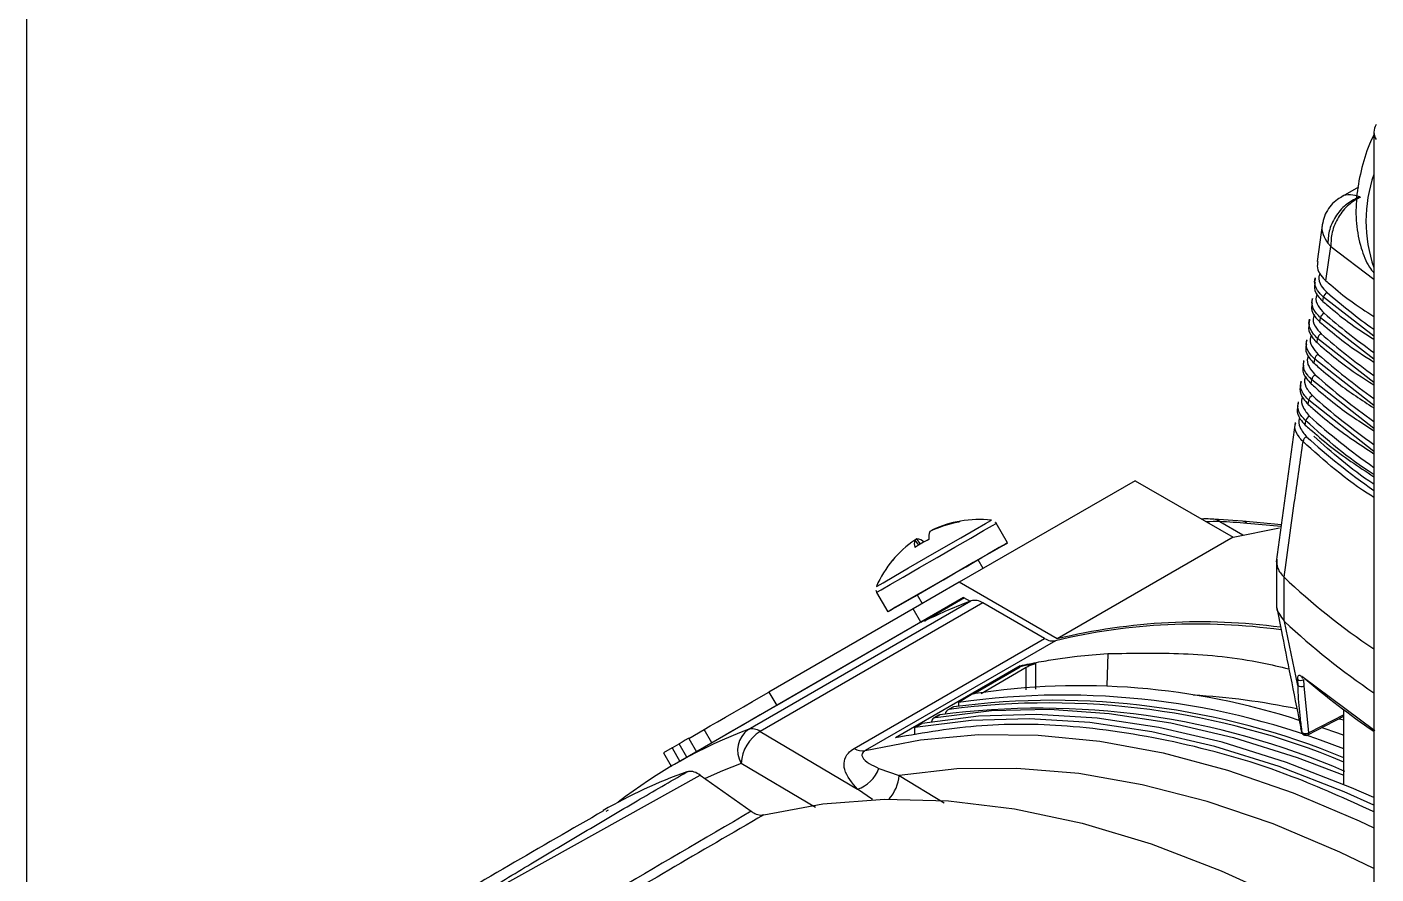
# Model space of a CAD drawing. Extents: x 8 to 113, y 0 to 87.
# Drawn here: x 15.328 to 18.473, y 10.894 to 12.869 of the extents above; entities that cross this region are included whole.
import ezdxf

# ---------------------------------------------------------------- set-up
doc = ezdxf.new("R2010")
doc.units = 0
doc.header["$MEASUREMENT"] = 0
doc.layers.add('OBJECT', color=7, linetype='CONTINUOUS')

msp = doc.modelspace()

# ---------------------------------------------------------------- linework, layer by layer
at = {"layer": 'OBJECT'}
for p, q in [((15.3279, 10.3797), (15.3279, 15.9252)), ((18.468, 12.6239), (18.468, 7.4429)), ((18.4319, 12.4955), (18.3905, 12.4716)), ((18.3484, 12.4121), (18.3359, 12.322)), ((18.3608, 12.3648), (18.3677, 12.3569)), ((18.3562, 12.2771), (18.3677, 12.3569)), ((18.3677, 12.3569), (18.468, 12.2807)), ((18.3307, 12.2841), (18.3293, 12.2737)), ((18.324, 12.2358), (18.3226, 12.2254)), ((18.3493, 12.229), (18.3507, 12.2389)), ((18.468, 12.1479), (18.3507, 12.2389)), ((18.3174, 12.1875), (18.316, 12.1772)), ((18.3424, 12.181), (18.3438, 12.1908)), ((18.468, 12.0942), (18.3438, 12.1908)), ((18.3356, 12.133), (18.337, 12.1427)), ((18.468, 12.0404), (18.337, 12.1427)), ((18.3109, 12.1393), (18.3095, 12.129)), ((18.3043, 12.0911), (18.303, 12.0808)), ((18.3287, 12.0849), (18.3301, 12.0947)), ((18.468, 11.9867), (18.3301, 12.0947)), ((18.3219, 12.0369), (18.3233, 12.0466)), ((18.468, 11.9329), (18.3233, 12.0466)), ((18.2978, 12.0429), (18.2964, 12.0326)), ((18.2913, 11.9947), (18.2899, 11.9844)), ((18.3151, 11.9889), (18.3165, 11.9986)), ((18.468, 11.8791), (18.3165, 11.9986)), ((18.2847, 11.9464), (18.2406, 11.6215)), ((18.3083, 11.9409), (18.3097, 11.9506)), ((17.9112, 11.811), (17.5011, 11.5743)), ((17.9112, 11.811), (18.1398, 11.6791)), ((17.614, 11.6664), (17.5878, 11.7117)), ((18.1616, 11.7168), (18.0947, 11.7212)), ((18.1086, 11.716), (18.1629, 11.6847)), ((18.1398, 11.6791), (18.2481, 11.7015)), ((18.2524, 11.7079), (18.1615, 11.7167)), ((18.2518, 11.7039), (18.1725, 11.7115)), ((17.3979, 11.6726), (17.4065, 11.6607)), ((17.4028, 11.6755), (17.3982, 11.6722)), ((17.411, 11.6634), (17.4028, 11.6755)), ((17.4377, 11.6956), (17.4379, 11.6952)), ((18.1398, 11.6791), (17.7297, 11.4423)), ((17.5572, 11.6067), (17.5455, 11.6269)), ((18.2411, 11.6224), (18.2411, 11.5219)), ((17.4939, 11.5971), (17.4847, 11.5917)), ((18.2586, 11.5861), (18.2587, 11.586)), ((18.2586, 11.4844), (18.2586, 11.5861)), ((17.3089, 11.5507), (17.3351, 11.5054)), ((17.5011, 11.5743), (17.3937, 11.5122)), ((17.4035, 11.5449), (17.4152, 11.5247)), ((17.7297, 11.4423), (17.5011, 11.5743)), ((17.5111, 11.5384), (16.8372, 11.1494)), ((17.0095, 11.231), (17.5285, 11.5306)), ((17.5564, 11.5261), (17.0375, 11.2265)), ((17.3937, 11.5122), (17.0578, 11.3183)), ((17.4117, 11.481), (17.3937, 11.5122)), ((17.4117, 11.481), (17.5117, 11.5388)), ((17.5135, 11.5377), (17.4243, 11.4862)), ((17.5117, 11.5388), (17.5269, 11.53)), ((17.7003, 11.4431), (17.5564, 11.5261)), ((17.4117, 11.481), (17.0758, 11.2871)), ((18.26, 11.4826), (18.2586, 11.4844)), ((18.2905, 11.3335), (18.26, 11.4826)), ((17.2565, 11.1869), (17.7003, 11.4431)), ((17.7258, 11.4379), (17.2821, 11.1817)), ((17.8476, 11.4078), (17.8459, 11.333)), ((17.6438, 11.3795), (17.3527, 11.2115)), ((17.5344, 11.3138), (17.6438, 11.3772)), ((17.5524, 11.3152), (17.6578, 11.3763)), ((17.6438, 11.3795), (17.6438, 11.3772)), ((17.6578, 11.3235), (17.6578, 11.3763)), ((18.47, 11.2282), (18.2999, 11.3544)), ((18.2898, 11.3479), (18.2905, 11.3335)), ((18.3056, 11.3327), (18.3049, 11.3472)), ((18.3166, 11.2231), (18.3056, 11.3327)), ((17.0578, 11.3183), (17.0758, 11.2871)), ((17.5335, 11.3138), (17.4996, 11.2942)), ((17.4996, 11.2942), (17.4996, 11.2855)), ((17.4528, 11.2641), (17.4423, 11.258)), ((17.4563, 11.2653), (17.4457, 11.2592)), ((17.4846, 11.2824), (17.474, 11.2763)), ((17.488, 11.2836), (17.4775, 11.2775)), ((18.3145, 11.2185), (18.3977, 11.2617)), ((18.3977, 11.2652), (18.3166, 11.2231)), ((18.3977, 11.103), (18.3977, 11.2771)), ((16.8706, 11.2103), (16.9069, 11.2312)), ((16.9249, 11.2), (16.9069, 11.2312)), ((17.3979, 11.2355), (17.4149, 11.2453)), ((17.3979, 11.2208), (17.3979, 11.2355)), ((18.3003, 11.2249), (18.2977, 11.2348)), ((18.3869, 11.2561), (18.3977, 11.2532)), ((16.8319, 11.1879), (16.8481, 11.1973)), ((16.8661, 11.1661), (16.8481, 11.1973)), ((16.8706, 11.2103), (16.8886, 11.1791)), ((17.0375, 11.2265), (17.2641, 11.0916)), ((18.3003, 11.2249), (18.3006, 11.2237)), ((16.8319, 11.1879), (16.812, 11.1764)), ((16.812, 11.1764), (16.83, 11.1452)), ((16.8319, 11.1879), (16.8499, 11.1567)), ((17.1662, 11.0489), (16.9929, 11.152)), ((17.3142, 11.1404), (17.3613, 11.1239)), ((16.2618, 10.771), (16.8977, 11.1244)), ((16.8977, 11.1244), (17.0163, 11.0403)), ((17.3613, 11.1239), (17.4664, 11.0597)), ((17.2995, 11.0675), (17.2641, 11.0916)), ((16.683, 11.0431), (16.6776, 11.0394))]:
    msp.add_line(p, q, dxfattribs=at)
at = {"layer": 'OBJECT', "flags": 128}
for points in [[(17.3082, 11.5643), (17.3102, 11.5655), (17.3239, 11.5733), (17.3492, 11.5879), (17.3835, 11.6078), (17.4236, 11.6309), (17.4656, 11.6552), (17.5053, 11.6781), (17.5388, 11.6974), (17.5628, 11.7113), (17.5751, 11.7184), (17.5764, 11.7191)], [(17.3089, 11.5507), (17.3094, 11.551), (17.3191, 11.5566), (17.3402, 11.5688), (17.371, 11.5865), (17.4086, 11.6083), (17.4498, 11.632), (17.4908, 11.6557), (17.5281, 11.6772), (17.5582, 11.6947), (17.5787, 11.7064), (17.5875, 11.7116), (17.5878, 11.7117)], [(17.4254, 11.6714), (17.4279, 11.673), (17.4308, 11.6748)], [(17.4644, 11.5801), (17.4524, 11.5731), (17.4128, 11.5503), (17.3787, 11.5306), (17.3531, 11.5158), (17.3383, 11.5072), (17.3356, 11.5057), (17.3453, 11.5113), (17.3664, 11.5235), (17.3971, 11.5412), (17.4348, 11.563), (17.4759, 11.5867), (17.517, 11.6104), (17.5542, 11.6319), (17.5844, 11.6493), (17.6048, 11.6611), (17.6137, 11.6662), (17.6102, 11.6642), (17.5946, 11.6552), (17.5684, 11.6401), (17.5338, 11.6201), (17.4939, 11.5971), (17.4939, 11.5971)], [(17.4035, 11.5449), (17.4058, 11.5462), (17.4178, 11.5532), (17.4385, 11.5651), (17.4646, 11.5802), (17.4923, 11.5962), (17.5173, 11.6106), (17.5357, 11.6212), (17.5449, 11.6265), (17.5455, 11.6269)], [(17.6792, 11.3847), (17.6792, 11.3595), (17.6792, 11.3251)], [(16.9069, 11.2312), (16.9208, 11.2392), (16.9375, 11.2489), (16.9565, 11.2598), (16.977, 11.2717), (16.9981, 11.2839), (17.0192, 11.296), (17.0393, 11.3077), (17.0578, 11.3183)], [(17.0758, 11.2871), (17.0573, 11.2765), (17.0372, 11.2649), (17.0161, 11.2527), (16.995, 11.2405), (16.9745, 11.2287), (16.9555, 11.2177), (16.9394, 11.2084)], [(18.468, 11.0724), (18.4162, 11.0952), (18.2644, 11.1544), (18.1145, 11.2012), (17.9671, 11.2355), (17.8228, 11.2571), (17.6823, 11.2659), (17.5462, 11.262), (17.4149, 11.2453)], [(17.4457, 11.2592), (17.5763, 11.2749), (17.7116, 11.278), (17.8512, 11.2686), (17.9944, 11.2465), (18.1406, 11.2121), (18.2894, 11.1653), (18.3977, 11.1241)], [(17.4528, 11.2641), (17.4542, 11.2647), (17.4563, 11.2653)], [(17.4846, 11.2824), (17.4859, 11.283), (17.488, 11.2836)], [(18.468, 11.0549), (18.3992, 11.0854), (18.2474, 11.1446), (18.0975, 11.1914), (17.9501, 11.2257), (17.8059, 11.2473), (17.6654, 11.2561), (17.5292, 11.2522), (17.3979, 11.2355)], [(18.3468, 11.2353), (18.383, 11.2229), (18.3977, 11.2177)], [(16.8706, 11.2103), (16.8698, 11.2098), (16.8627, 11.2057), (16.8551, 11.2013), (16.8481, 11.1973)], [(17.2821, 11.1817), (17.4114, 11.2069), (17.5462, 11.2191), (17.6857, 11.2181), (17.8295, 11.204), (17.9769, 11.1767), (18.1272, 11.1365), (18.2798, 11.0835), (18.4341, 11.0179), (18.468, 11.0019)], [(18.3166, 11.2231), (18.3145, 11.2219), (18.3121, 11.2211), (18.3095, 11.2207), (18.307, 11.2207), (18.3047, 11.2213), (18.3027, 11.2222), (18.3012, 11.2234), (18.3003, 11.2249)], [(16.8315, 11.1461), (16.8301, 11.1453), (16.8311, 11.1459)], [(16.9929, 11.152), (16.9496, 11.1347), (16.909, 11.1165)], [(18.468, 10.9071), (18.3886, 10.9452), (18.2331, 11.0107), (18.0794, 11.0632), (17.9282, 11.1023), (17.7801, 11.1281), (17.6359, 11.1403), (17.496, 11.1389), (17.3613, 11.1239)], [(17.0458, 11.0321), (17.1836, 11.0579), (17.3275, 11.0689), (17.4766, 11.065), (17.6304, 11.0462), (17.788, 11.0126), (17.9488, 10.9644), (18.1118, 10.9018), (18.2302, 10.848)]]:
    msp.add_lwpolyline(points, dxfattribs=at)
at = {"layer": 'OBJECT'}
for centre, radius, start, end in [((18.5001, 12.6239), 0.032, 147.2705, 212.7295), ((18.7795, 12.4165), 0.3299, 160.7781, 199.2219), ((18.3641, 12.2374), 0.0134, 112.4129, 173.5946), ((18.3572, 12.1893), 0.0134, 112.2366, 173.5618), ((18.3503, 12.1412), 0.0134, 112.0607, 173.529), ((18.3434, 12.0932), 0.0133, 111.8858, 173.4968), ((18.3365, 12.0451), 0.0133, 111.7122, 173.4638), ((18.3297, 11.9971), 0.0133, 111.5385, 173.4318), ((18.3229, 11.9491), 0.0133, 111.3654, 173.4), ((18.3161, 11.901), 0.0132, 111.1943, 173.3671), ((17.545, 11.4577), 0.2605, 99.8799, 115.5138), ((17.5483, 11.4641), 0.2565, 99.7351, 115.5302), ((17.5055, 11.7106), 0.00636, 95.3664, 144.5795), ((17.5482, 11.4583), 0.2624, 83.8332, 99.6554), ((18.0931, 11.6968), 0.0246, 50.8912, 86.6944), ((18.1594, 11.6983), 0.0185, 45.2176, 83.4247), ((17.5431, 11.4611), 0.2566, 124.4718, 140.2652), ((17.423, 11.6644), 0.0264, 161.8774, 200.0249), ((17.5705, 11.3945), 0.3126, 116.5455, 123.4559), ((17.3984, 11.6424), 0.0334, 49.8721, 82.3912), ((17.4637, 11.6801), 0.0334, 157.5775, 190.1272), ((17.5482, 11.4583), 0.2624, 140.3454, 156.1668), ((17.3489, 11.6235), 0.00352, 127.9805, 152.2259), ((19.3892, 12.7862), 1.6488, 226.7116, 236.0319), ((17.9481, 10.4214), 1.186, 110.7221, 116.196), ((17.5377, 11.4986), 0.0333, 55.7057, 105.9846), ((18.0626, 10.0634), 1.4185, 82.3804, 103.5725), ((19.3997, 12.6973), 1.6656, 226.8257, 235.9866), ((18.0553, 10.0627), 1.4141, 82.02, 103.4748), ((18.3055, 11.3545), 0.00558, 181.4905, 228.8822), ((17.7843, 9.6861), 1.6469, 71.9645, 98.7588), ((18.2979, 11.3594), 0.014, 234.5018, 299.6947), ((18.2987, 11.3449), 0.014, 234.4997, 299.6944), ((17.7107, 9.511), 1.7819, 67.3206, 97.5202), ((17.7213, 9.5216), 1.7774, 67.6319, 97.5431), ((17.7444, 9.5499), 1.7613, 68.2261, 97.9894), ((17.9495, 9.6432), 1.6706, 78.2944, 86.6561), ((17.6892, 9.4884), 1.7921, 66.6194, 97.4685), ((17.4804, 11.2657), 0.0122, 103.5818, 172.4129), ((17.4249, 10.1315), 1.1754, 110.6958, 127.7155), ((17.0453, 11.1823), 0.0605, 126.2556, 210.0043), ((17.0187, 11.199), 0.0333, 55.7057, 105.9846), ((17.4486, 11.2473), 0.0122, 103.5818, 172.4129), ((17.087, 11.1464), 0.0942, 121.6872, 176.5568), ((18.3099, 11.2273), 0.01, 201.2354, 297.4651), ((18.312, 11.2224), 0.00465, 302.8167, 8.3761), ((17.2759, 11.2162), 0.0351, 236.5794, 280.1824), ((17.2366, 11.17), 0.0831, 289.3404, 339.1519), ((17.2604, 10.0214), 1.1785, 109.5397, 119.9741), ((17.2678, 11.1313), 0.0938, 318.4026, 355.465)]:
    msp.add_arc(centre, radius, start, end, dxfattribs=at)
for centre, major_axis, ratio, start_param, end_param in [((20.1806, 12.9719), (2.1948, 0.0167), 0.582304, 3.728866, 3.812771), ((20.1806, 12.9212), (2.1981, 0.0168), 0.582304, 3.725454, 3.814614), ((20.1806, 12.8706), (2.2013, 0.0168), 0.582304, 3.722051, 3.816448), ((20.1806, 12.82), (2.2046, 0.0168), 0.582304, 3.718656, 3.818272), ((20.1806, 12.7694), (2.2078, 0.0168), 0.582304, 3.715269, 3.820086), ((20.1806, 12.7187), (2.2111, 0.0169), 0.582304, 3.71189, 3.821891), ((20.1806, 12.6681), (2.2143, 0.0169), 0.582304, 3.708519, 3.823687), ((20.1806, 12.6175), (2.2176, 0.0169), 0.582304, 3.705156, 3.825474), ((20.1736, 11.8924), (2.2222, -0.1551), 0.524922, 3.753416, 3.874844)]:
    msp.add_ellipse(centre, major_axis=major_axis, ratio=ratio, start_param=start_param, end_param=end_param, dxfattribs=at)
for points, knots in [([(18.468, 12.6176), (18.4645, 12.6103), (18.4515, 12.583), (18.4371, 12.5334), (18.4261, 12.471), (18.4256, 12.4098), (18.4365, 12.3556), (18.4512, 12.3169), (18.4645, 12.3001), (18.468, 12.2957)], [0, 0, 0, 0, 0.063675, 0.241034, 0.420455, 0.602839, 0.787656, 0.94478, 1, 1, 1, 1]), ([(18.3907, 12.4717), (18.3855, 12.4682), (18.3747, 12.4611), (18.3619, 12.4458), (18.352, 12.4277), (18.3492, 12.4141), (18.3478, 12.4074)], [0, 0, 0, 0, 0.23446, 0.483486, 0.741055, 1, 1, 1, 1]), ([(18.4354, 12.473), (18.4255, 12.4683), (18.4048, 12.4584), (18.3798, 12.4309), (18.3631, 12.3979), (18.3615, 12.3756), (18.3608, 12.3648)], [0, 0, 0, 0, 0.241562, 0.4999998, 0.7584389, 1, 1, 1, 1]), ([(18.4371, 12.4724), (18.4276, 12.467), (18.4078, 12.4559), (18.384, 12.4262), (18.3688, 12.3911), (18.3681, 12.368), (18.3677, 12.3569)], [0, 0, 0, 0, 0.24117, 0.5, 0.75883, 1, 1, 1, 1]), ([(18.4354, 12.473), (18.428, 12.4749), (18.4131, 12.4787), (18.3979, 12.4769), (18.3921, 12.4719), (18.3911, 12.4711)], [0, 0, 0, 0, 0.454567, 0.909134, 1, 1, 1, 1]), ([(18.348, 12.4073), (18.3479, 12.4069), (18.3454, 12.3999), (18.3485, 12.3849), (18.3567, 12.3715), (18.3608, 12.3648)], [0, 0, 0, 0, 0.031421, 0.515711, 1, 1, 1, 1]), ([(18.3375, 12.3218), (18.3367, 12.3171), (18.3346, 12.3047), (18.3436, 12.2892), (18.3534, 12.2798), (18.3562, 12.2771)], [0, 0, 0, 0, 0.300153, 0.797328, 1, 1, 1, 1]), ([(18.3309, 12.2735), (18.3301, 12.2692), (18.3277, 12.2572), (18.3363, 12.2417), (18.3462, 12.232), (18.3493, 12.229)], [0, 0, 0, 0, 0.276799, 0.776584, 1, 1, 1, 1]), ([(18.3507, 12.2389), (18.3473, 12.2422), (18.3371, 12.2524), (18.3289, 12.2682), (18.3315, 12.2799), (18.3324, 12.2838)], [0, 0, 0, 0, 0.249125, 0.751437, 1, 1, 1, 1]), ([(18.3429, 12.2952), (18.3418, 12.2925), (18.3379, 12.2827), (18.3432, 12.2664), (18.354, 12.255), (18.359, 12.2498)], [0, 0, 0, 0, 0.176886, 0.625687, 1, 1, 1, 1]), ([(18.3562, 12.2771), (18.36, 12.2739), (18.3788, 12.2581), (18.4132, 12.2291), (18.4495, 12.206), (18.468, 12.1942)], [0, 0, 0, 0, 0.109675, 0.548441, 1, 1, 1, 1]), ([(18.3438, 12.1908), (18.3405, 12.1942), (18.3303, 12.2044), (18.3222, 12.2201), (18.3248, 12.2317), (18.3257, 12.2355)], [0, 0, 0, 0, 0.250534, 0.755677, 1, 1, 1, 1]), ([(18.3362, 12.247), (18.3352, 12.2446), (18.3312, 12.2353), (18.3361, 12.2189), (18.347, 12.2072), (18.3521, 12.2017)], [0, 0, 0, 0, 0.154101, 0.604585, 1, 1, 1, 1]), ([(18.3243, 12.2252), (18.3234, 12.2213), (18.3209, 12.2097), (18.329, 12.1943), (18.3391, 12.1843), (18.3424, 12.181)], [0, 0, 0, 0, 0.253505, 0.756056, 1, 1, 1, 1]), ([(18.3493, 12.229), (18.3531, 12.2259), (18.3718, 12.21), (18.4082, 12.1792), (18.447, 12.1544), (18.468, 12.141)], [0, 0, 0, 0, 0.103236, 0.516246, 1, 1, 1, 1]), ([(18.3176, 12.177), (18.3168, 12.1735), (18.3141, 12.1623), (18.3219, 12.1468), (18.3321, 12.1365), (18.3356, 12.133)], [0, 0, 0, 0, 0.231423, 0.73612, 1, 1, 1, 1]), ([(18.337, 12.1427), (18.3336, 12.1461), (18.3235, 12.1563), (18.3155, 12.172), (18.3182, 12.1836), (18.3191, 12.1873)], [0, 0, 0, 0, 0.251734, 0.759287, 1, 1, 1, 1]), ([(18.3294, 12.1988), (18.3285, 12.1967), (18.3245, 12.1878), (18.329, 12.1714), (18.34, 12.1594), (18.3452, 12.1536)], [0, 0, 0, 0, 0.131609, 0.583823, 1, 1, 1, 1]), ([(18.3424, 12.181), (18.3462, 12.1778), (18.3648, 12.1619), (18.4033, 12.1293), (18.4445, 12.1027), (18.468, 12.0877)], [0, 0, 0, 0, 0.097481, 0.487464, 1, 1, 1, 1]), ([(18.3227, 12.1505), (18.3219, 12.1489), (18.3178, 12.1403), (18.322, 12.124), (18.333, 12.1116), (18.3384, 12.1055)], [0, 0, 0, 0, 0.109394, 0.563383, 1, 1, 1, 1]), ([(18.311, 12.1288), (18.3101, 12.1256), (18.3073, 12.1148), (18.3147, 12.0993), (18.325, 12.0887), (18.3287, 12.0849)], [0, 0, 0, 0, 0.20978, 0.716539, 1, 1, 1, 1]), ([(18.3301, 12.0947), (18.3268, 12.0981), (18.3167, 12.1083), (18.3088, 12.1239), (18.3116, 12.1354), (18.3124, 12.1391)], [0, 0, 0, 0, 0.252791, 0.762468, 1, 1, 1, 1]), ([(18.3356, 12.133), (18.3393, 12.1298), (18.3578, 12.1138), (18.3984, 12.0793), (18.4421, 12.0511), (18.468, 12.0343)], [0, 0, 0, 0, 0.092305, 0.461579, 1, 1, 1, 1]), ([(18.3043, 12.0806), (18.3035, 12.0778), (18.3005, 12.0673), (18.3076, 12.0518), (18.318, 12.041), (18.3219, 12.0369)], [0, 0, 0, 0, 0.188244, 0.697188, 1, 1, 1, 1]), ([(18.3233, 12.0466), (18.32, 12.05), (18.3099, 12.0603), (18.3022, 12.0758), (18.305, 12.0873), (18.3058, 12.0909)], [0, 0, 0, 0, 0.253915, 0.765848, 1, 1, 1, 1]), ([(18.3159, 12.1024), (18.3152, 12.101), (18.3111, 12.0928), (18.315, 12.0765), (18.3261, 12.0638), (18.3316, 12.0575)], [0, 0, 0, 0, 0.08744, 0.543249, 1, 1, 1, 1]), ([(18.3287, 12.0849), (18.3324, 12.0817), (18.3508, 12.0657), (18.3934, 12.0294), (18.4396, 11.9994), (18.468, 11.9809)], [0, 0, 0, 0, 0.087624, 0.438174, 1, 1, 1, 1]), ([(18.3091, 12.0542), (18.3086, 12.0532), (18.3045, 12.0454), (18.3081, 12.029), (18.3191, 12.016), (18.3248, 12.0094)], [0, 0, 0, 0, 0.065736, 0.523405, 1, 1, 1, 1]), ([(18.2976, 12.0324), (18.2969, 12.0299), (18.2938, 12.0198), (18.3006, 12.0043), (18.3111, 11.9932), (18.3151, 11.9889)], [0, 0, 0, 0, 0.166785, 0.678045, 1, 1, 1, 1]), ([(18.3165, 11.9986), (18.3132, 12.002), (18.3032, 12.0123), (18.2955, 12.0278), (18.2984, 12.0391), (18.2992, 12.0427)], [0, 0, 0, 0, 0.255105, 0.769429, 1, 1, 1, 1]), ([(18.3219, 12.0369), (18.3256, 12.0337), (18.3439, 12.0177), (18.3885, 11.9794), (18.4371, 11.9477), (18.468, 11.9275)], [0, 0, 0, 0, 0.083371, 0.416908, 1, 1, 1, 1]), ([(18.2909, 11.9842), (18.2902, 11.9821), (18.2871, 11.9723), (18.2935, 11.9569), (18.3041, 11.9455), (18.3083, 11.9409)], [0, 0, 0, 0, 0.145375, 0.659086, 1, 1, 1, 1]), ([(18.3097, 11.9506), (18.3064, 11.954), (18.2965, 11.9643), (18.2889, 11.9797), (18.2918, 11.991), (18.2927, 11.9944)], [0, 0, 0, 0, 0.256364, 0.773219, 1, 1, 1, 1]), ([(18.3023, 12.006), (18.302, 12.0053), (18.2979, 11.9979), (18.3012, 11.9815), (18.3123, 11.9683), (18.318, 11.9614)], [0, 0, 0, 0, 0.044268, 0.50384, 1, 1, 1, 1]), ([(18.3151, 11.9889), (18.3188, 11.9857), (18.337, 11.9696), (18.3836, 11.9294), (18.4346, 11.8959), (18.468, 11.874)], [0, 0, 0, 0, 0.07949, 0.3975, 1, 1, 1, 1]), ([(18.2955, 11.9578), (18.2953, 11.9575), (18.2913, 11.9504), (18.2943, 11.934), (18.3054, 11.9205), (18.3113, 11.9134)], [0, 0, 0, 0, 0.023027, 0.484541, 1, 1, 1, 1]), ([(18.3029, 11.9026), (18.2997, 11.906), (18.2898, 11.9163), (18.2823, 11.9317), (18.2852, 11.9429), (18.2861, 11.9462)], [0, 0, 0, 0, 0.257695, 0.777224, 1, 1, 1, 1]), ([(18.3083, 11.9409), (18.3119, 11.9377), (18.3301, 11.9216), (18.3787, 11.8795), (18.4321, 11.8441), (18.468, 11.8204)], [0, 0, 0, 0, 0.075934, 0.379715, 1, 1, 1, 1]), ([(18.468, 11.8256), (18.4674, 11.8259), (18.4065, 11.8636), (18.3579, 11.9073), (18.3097, 11.9506)], [0, 0, 0, 0, 0.009223, 1, 1, 1, 1]), ([(18.2587, 11.586), (18.2672, 11.6473), (18.2818, 11.7528), (18.2967, 11.8584), (18.3029, 11.9026)], [0, 0, 0, 0, 0.581449, 1, 1, 1, 1]), ([(18.468, 11.7722), (18.4666, 11.773), (18.4029, 11.8122), (18.3524, 11.8579), (18.3029, 11.9026)], [0, 0, 0, 0, 0.0208919, 1, 1, 1, 1]), ([(18.468, 11.803), (18.4672, 11.8035), (18.414, 11.8377), (18.3707, 11.8766), (18.328, 11.915)], [0, 0, 0, 0, 0.013725, 1, 1, 1, 1]), ([(17.5876, 11.7116), (17.5874, 11.7122), (17.587, 11.7132), (17.5862, 11.7139), (17.5859, 11.7141)], [0, 0, 0, 0, 0.666989, 1, 1, 1, 1]), ([(18.0945, 11.7212), (18.0889, 11.7216), (18.0795, 11.7223), (18.0701, 11.7217), (18.0663, 11.7215)], [0, 0, 0, 0, 0.595875, 1, 1, 1, 1]), ([(18.1086, 11.716), (18.1086, 11.716), (18.0983, 11.716), (18.0881, 11.7154), (18.0779, 11.7148)], [0, 0, 0, 0, 0.000067, 1, 1, 1, 1]), ([(18.1725, 11.7115), (18.1509, 11.7131), (18.1293, 11.7146), (18.1086, 11.716), (18.1086, 11.716)], [0, 0, 0, 0, 0.99997, 1, 1, 1, 1]), ([(18.2421, 11.6279), (18.2418, 11.6206), (18.2414, 11.6056), (18.2528, 11.5927), (18.2586, 11.5861)], [0, 0, 0, 0, 0.4915104, 1, 1, 1, 1]), ([(17.3072, 11.556), (17.3074, 11.5544), (17.3077, 11.5524), (17.309, 11.5509), (17.3093, 11.5506)], [0, 0, 0, 0, 0.774708, 1, 1, 1, 1]), ([(18.2414, 11.5219), (18.2413, 11.5216), (18.2392, 11.5144), (18.2454, 11.5032), (18.2549, 11.4897), (18.2586, 11.4844)], [0, 0, 0, 0, 0.027792, 0.619444, 1, 1, 1, 1]), ([(18.2419, 11.5148), (18.246, 11.4936), (18.2647, 11.3978), (18.284, 11.3024), (18.299, 11.2281)], [0, 0, 0, 0, 0.22164, 1, 1, 1, 1]), ([(17.4246, 11.4855), (17.4231, 11.4848), (17.4207, 11.4837), (17.4198, 11.4834), (17.4206, 11.484), (17.4222, 11.485), (17.4237, 11.4858), (17.4243, 11.4862)], [0, 0, 0, 0, 0.339781, 0.576507, 0.754012, 0.897194, 1, 1, 1, 1]), ([(17.7003, 11.4431), (17.7049, 11.4409), (17.714, 11.4365), (17.7219, 11.4374), (17.7258, 11.4379)], [0, 0, 0, 0, 0.5, 1, 1, 1, 1]), ([(17.6438, 11.3795), (17.6583, 11.3826), (17.6872, 11.3887), (17.7313, 11.3959), (17.7845, 11.4031), (17.8236, 11.406), (17.8476, 11.4078)], [0, 0, 0, 0, 0.218765, 0.43753, 0.656295, 1, 1, 1, 1]), ([(17.8476, 11.4078), (17.906, 11.409), (18.0229, 11.4113), (18.1651, 11.3971), (18.2492, 11.3772), (18.2701, 11.3722)], [0, 0, 0, 0, 0.428824, 0.857649, 1, 1, 1, 1]), ([(17.6792, 11.3847), (17.6756, 11.384), (17.6638, 11.3816), (17.6521, 11.379), (17.6438, 11.3772)], [0, 0, 0, 0, 0.298618, 1, 1, 1, 1]), ([(17.6578, 11.3763), (17.6589, 11.3769), (17.6613, 11.3782), (17.6656, 11.3801), (17.6701, 11.382), (17.675, 11.3837), (17.6777, 11.3843), (17.6792, 11.3847)], [0, 0, 0, 0, 0.172836, 0.345191, 0.529672, 0.742964, 1, 1, 1, 1]), ([(18.2999, 11.3544), (18.2987, 11.3553), (18.2962, 11.3571), (18.293, 11.3571), (18.2907, 11.3551), (18.2897, 11.3517), (18.2898, 11.3489), (18.2898, 11.3479)], [0, 0, 0, 0, 0.2190626, 0.4380204, 0.6592172, 0.8799982, 1, 1, 1, 1]), ([(18.2905, 11.3335), (18.2907, 11.3283), (18.2917, 11.3022), (18.2945, 11.2657), (18.2988, 11.2355), (18.3003, 11.2249)], [0, 0, 0, 0, 0.139683, 0.698663, 1, 1, 1, 1]), ([(18.3012, 11.3508), (18.3012, 11.3508), (18.3012, 11.3508), (18.3017, 11.3504), (18.3018, 11.3503)], [0, 0, 0, 0, 0.6294569, 1, 1, 1, 1]), ([(18.468, 11.039), (18.4044, 11.0679), (18.252, 11.1371), (18.0165, 11.2039), (17.7744, 11.2424), (17.5516, 11.2461), (17.419, 11.223), (17.3527, 11.2115)], [0, 0, 0, 0, 0.159767, 0.382778, 0.60508, 0.80254, 1, 1, 1, 1]), ([(17.2641, 11.0916), (17.2514, 11.1066), (17.2338, 11.1276), (17.232, 11.1573), (17.2394, 11.1749), (17.2516, 11.1834), (17.2565, 11.1869)], [0, 0, 0, 0, 0.484963, 0.675899, 0.868393, 1, 1, 1, 1]), ([(17.2821, 11.1817), (17.2804, 11.1805), (17.2766, 11.1779), (17.2739, 11.1726), (17.2759, 11.1629), (17.2901, 11.1516), (17.3064, 11.144), (17.3142, 11.1404)], [0, 0, 0, 0, 0.064307, 0.144323, 0.280228, 0.653315, 1, 1, 1, 1]), ([(16.2618, 10.771), (16.3025, 10.796), (16.3826, 10.8452), (16.5038, 10.9185), (16.6258, 10.9914), (16.7467, 11.0627), (16.8276, 11.1096), (16.8663, 11.132)], [0, 0, 0, 0, 0.206023, 0.404822, 0.608638, 0.812834, 1, 1, 1, 1]), ([(16.8977, 11.1244), (16.893, 11.1273), (16.8834, 11.133), (16.8728, 11.1339), (16.8676, 11.1324), (16.8663, 11.132)], [0, 0, 0, 0, 0.425021, 0.850044, 1, 1, 1, 1]), ([(17.0163, 11.0403), (16.7953, 10.911), (16.3534, 10.6523), (15.9208, 10.3779), (15.7045, 10.2406)], [0, 0, 0, 0, 0.499998, 1, 1, 1, 1]), ([(16.6722, 11.0413), (16.5245, 10.9562), (16.2806, 10.8155), (16.0408, 10.6681), (15.9461, 10.6099)], [0, 0, 0, 0, 0.6051766, 1, 1, 1, 1]), ([(17.0163, 11.0403), (17.0191, 11.0386), (17.0265, 11.0338), (17.0369, 11.0308), (17.0433, 11.0318), (17.0458, 11.0321)], [0, 0, 0, 0, 0.263886, 0.723096, 1, 1, 1, 1]), ([(17.0458, 11.0321), (16.972, 10.9893), (16.8244, 10.9036), (16.6042, 10.773), (16.3759, 10.6354), (16.1487, 10.4958), (15.9314, 10.3601), (15.7962, 10.2739), (15.733, 10.2336)], [0, 0, 0, 0, 0.166677, 0.333344, 0.500001, 0.687097, 0.853763, 1, 1, 1, 1])]:
    msp.add_open_spline(points, degree=3, knots=knots, dxfattribs=at)

doc.saveas('drawing.dxf')
